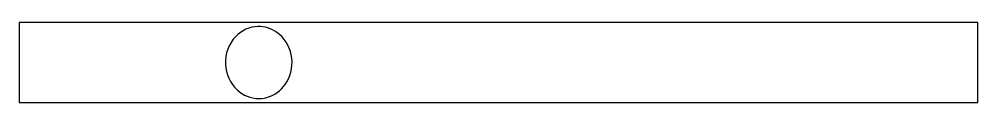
# Model space of a CAD drawing. Extents: x 0 to 480, y 0 to 40.
import ezdxf

# ---------------------------------------------------------------- set-up
doc = ezdxf.new("R2010")
doc.units = 0

msp = doc.modelspace()

# ---------------------------------------------------------------- linework, layer by layer
at = {"layer": '1'}
msp.add_lwpolyline([(480.47, 40), (0, 40), (0, 0), (480.47, 0)], close=True, dxfattribs=at)
msp.add_open_spline([(120.06, 2), (116.08, 1.97), (112.16, 3.61), (109.25, 6.31), (109.25, 6.31), (105.68, 9.57), (103.56, 14.31), (103.36, 19.12), (103.36, 19.12), (103.1, 24.23), (105, 29.42), (108.6, 33.07), (108.6, 33.07), (111.46, 36.01), (115.46, 37.89), (119.59, 37.99), (119.59, 37.99), (123, 38.11), (126.41, 37.01), (129.18, 35.03), (129.18, 35.03), (132.9, 32.4), (135.46, 28.27), (136.36, 23.83), (136.36, 23.83), (137.31, 19.24), (136.5, 14.31), (134.08, 10.29), (134.08, 10.29), (132.11, 7.01), (129.08, 4.34), (125.48, 2.99), (125.48, 2.99), (123.75, 2.34), (121.91, 2), (120.06, 2)], degree=3, knots=[0, 0, 0, 0, 0.111111, 0.111111, 0.111111, 0.111111, 0.222222, 0.222222, 0.222222, 0.222222, 0.333333, 0.333333, 0.333333, 0.333333, 0.444444, 0.444444, 0.444444, 0.444444, 0.555556, 0.555556, 0.555556, 0.555556, 0.666667, 0.666667, 0.666667, 0.666667, 0.777778, 0.777778, 0.777778, 0.777778, 0.888889, 0.888889, 0.888889, 0.888889, 1, 1, 1, 1], dxfattribs=at)

doc.saveas('drawing.dxf')
